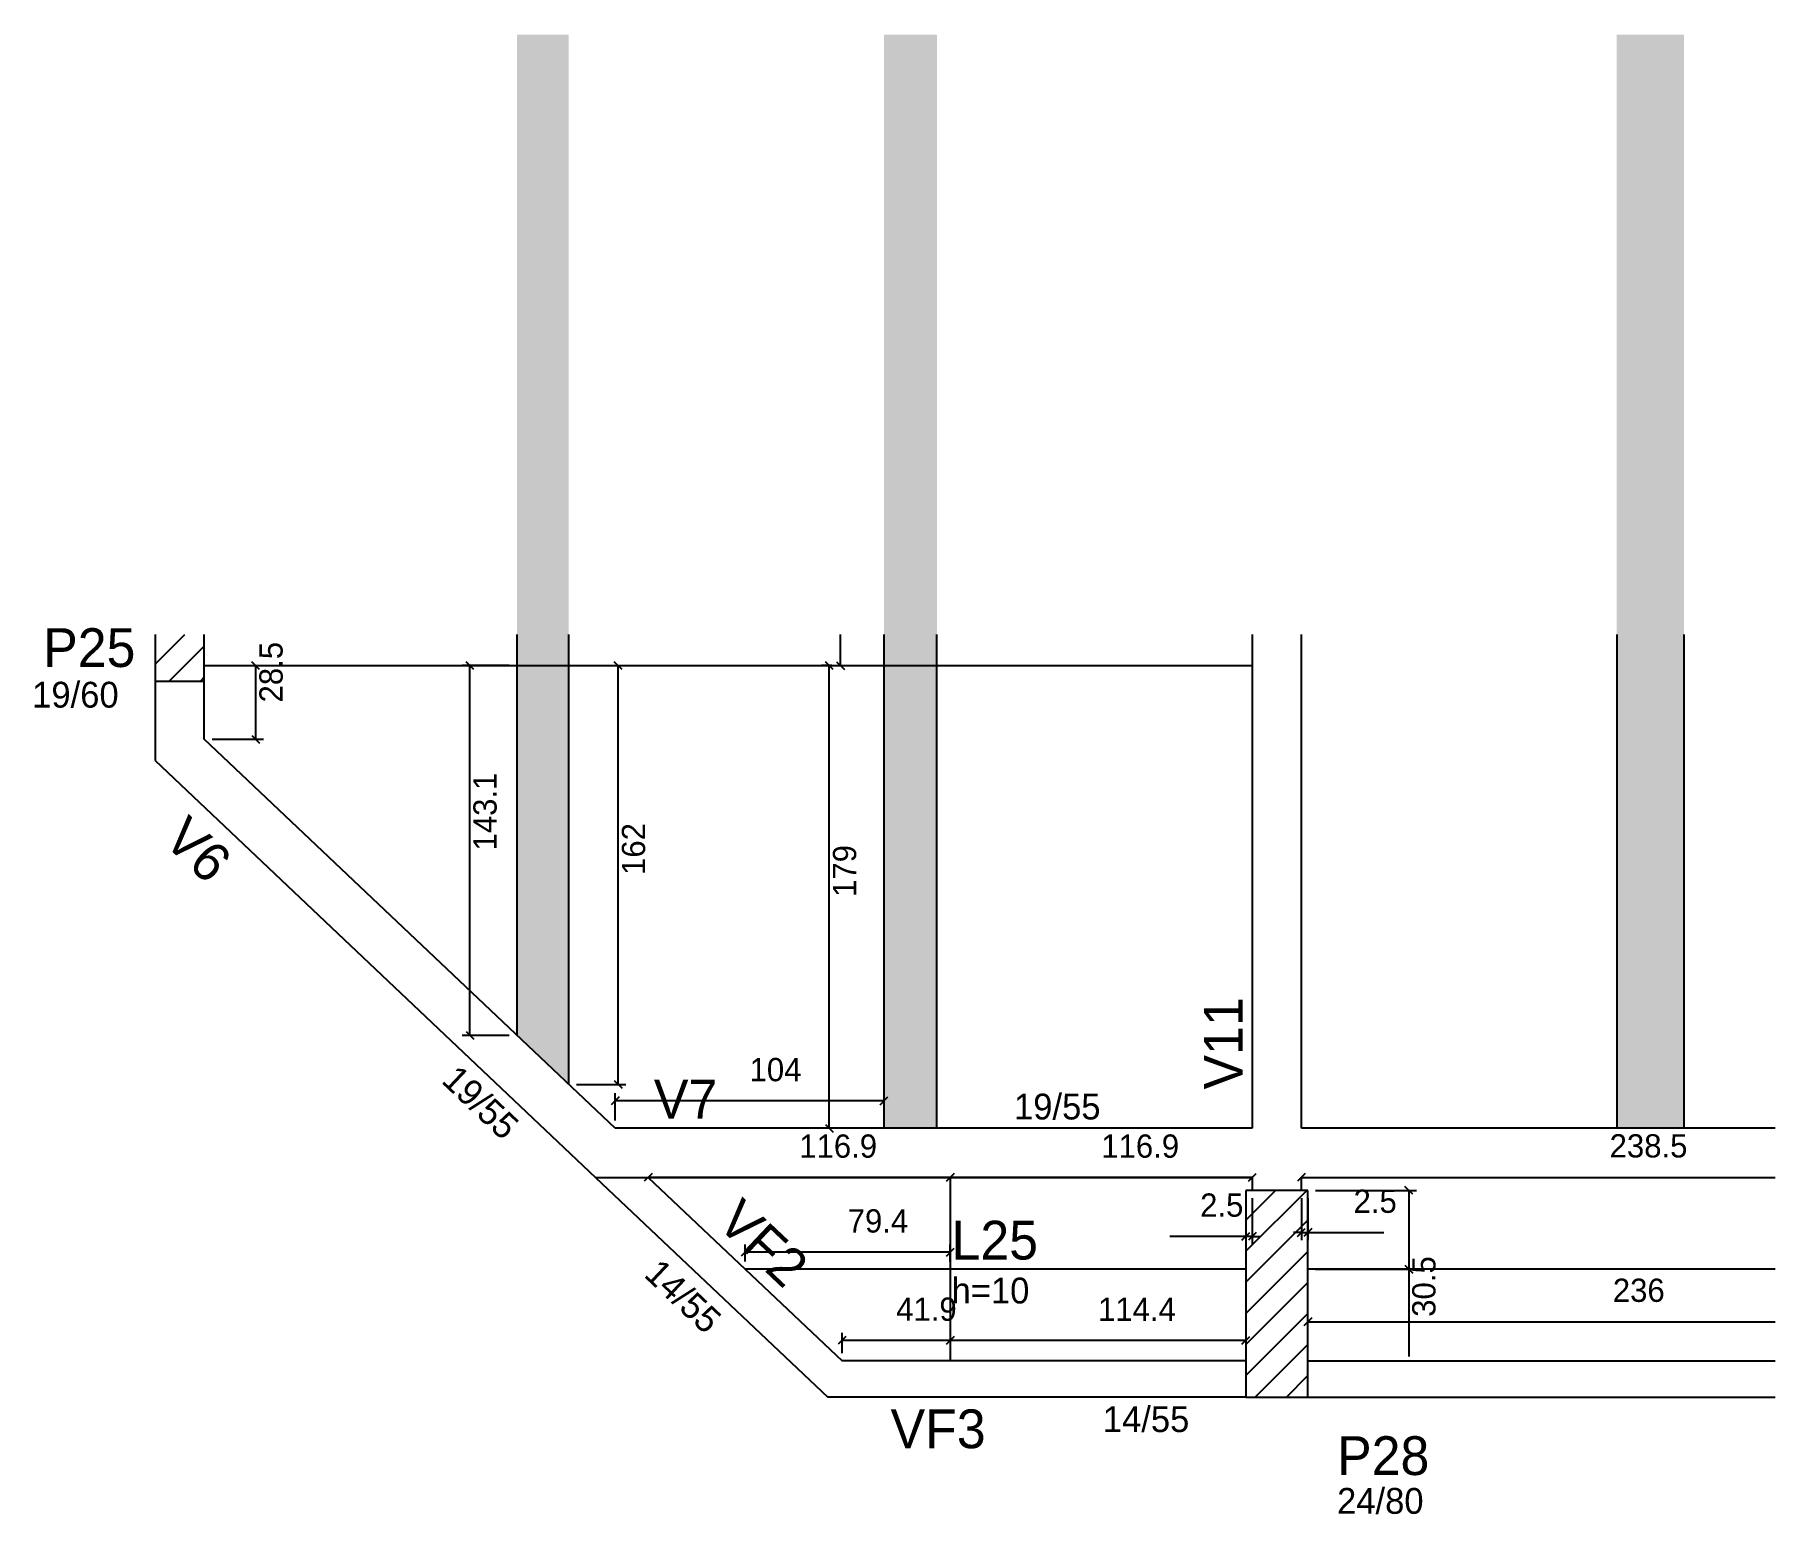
# Model space of a CAD drawing. Header units: metres. Extents: x 3581 to 4255, y 1537 to 2109.
import ezdxf

# ---------------------------------------------------------------- set-up
doc = ezdxf.new("R2010")
doc.units = ezdxf.units.M
for name, color, linetype in [('3', 7, 'Continuous'), ('4', 7, 'Continuous'), ('7', 7, 'Continuous'), ('Hachura', 7, 'Continuous'), ('Painéis', 7, 'Continuous')]:
    doc.layers.add(name, color=color, linetype=linetype)

msp = doc.modelspace()

# ---------------------------------------------------------------- hatches: boundary and pattern name
at = {"layer": 'Hachura'}
h = msp.add_hatch(color=7, dxfattribs=at)
h.dxf.hatch_style = 1
h.paths.add_polyline_path([(3768.04, 1721.91), (3788.04, 1702.98), (3788.04, 2108.98), (3768.04, 2108.98), (3768.04, 1721.91)])
h = msp.add_hatch(color=7, dxfattribs=at)
h.dxf.hatch_style = 1
h.paths.add_polyline_path([(3910.04, 1685.98), (3930.54, 1685.98), (3930.54, 2108.98), (3910.04, 2108.98), (3910.04, 1685.98)])
h = msp.add_hatch(color=7, dxfattribs=at)
h.dxf.hatch_style = 1
h.paths.add_polyline_path([(4193.55, 1685.98), (4219.55, 1685.98), (4219.55, 2108.98), (4193.55, 2108.98), (4193.55, 1685.98)])

# ---------------------------------------------------------------- linework, layer by layer
at = {"layer": '3', "color": 3, "lineweight": 25}
for p, q in [((3628.04, 1865.54), (3639.47, 1876.98)), ((3633.49, 1858.98), (3647.04, 1872.52)), ((3645.51, 1858.98), (3647.04, 1860.5)), ((3798.44, 1666.98), (3888.24, 1581.98)), ((3818.8, 1666.98), (3893.81, 1595.98)), ((4050.04, 1638.42), (4073.6, 1661.98)), ((4050.04, 1650.44), (4061.58, 1661.98)), ((4050.04, 1626.4), (4074.04, 1650.4)), ((4050.04, 1614.38), (4074.04, 1638.38)), ((4050.04, 1602.36), (4074.04, 1626.36)), ((4050.04, 1590.34), (4074.04, 1614.34)), ((4050.04, 1595.98), (3893.81, 1595.98)), ((4053.7, 1581.98), (4074.04, 1602.32)), ((4074.04, 1595.98), (4254.86, 1595.98)), ((4065.72, 1581.98), (4074.04, 1590.3)), ((4050.04, 1581.98), (3888.24, 1581.98)), ((4074.04, 1581.98), (4254.86, 1581.98))]:
    msp.add_line(p, q, dxfattribs=at)
for points in [[(4052.54, 1876.98), (4052.54, 1685.98)], [(4071.54, 1685.98), (4071.54, 1876.98)], [(3628.04, 1858.98), (3628.04, 1828.27)], [(3647.04, 1836.45), (3647.04, 1858.98)], [(3806, 1685.98), (3647.04, 1836.45)], [(3628.04, 1828.27), (3798.44, 1666.98)], [(4052.54, 1685.98), (3806, 1685.98)], [(4254.86, 1685.98), (4071.54, 1685.98)], [(3798.44, 1666.98), (4052.54, 1666.98)], [(4052.54, 1666.98), (4052.54, 1661.98)], [(4071.54, 1666.98), (4254.86, 1666.98)], [(4071.54, 1661.98), (4071.54, 1666.98)]]:
    msp.add_lwpolyline(points, dxfattribs=at)
at = {"layer": '7', "color": 7, "lineweight": 25}
for points in [[(3628.04, 1876.98), (3628.04, 1858.98)], [(3647.04, 1858.98), (3647.04, 1876.98)], [(3628.04, 1858.98), (3647.04, 1858.98)], [(4074.04, 1661.98), (4050.04, 1661.98)], [(4050.04, 1661.98), (4050.04, 1581.98)], [(4074.04, 1581.98), (4074.04, 1661.98)], [(4050.04, 1581.98), (4074.04, 1581.98)]]:
    msp.add_lwpolyline(points, dxfattribs=at)
at = {"layer": 'Painéis', "color": 200, "lineweight": 25}
for p, q in [((3768.04, 1721.91), (3768.04, 1876.98)), ((3788.04, 1702.98), (3788.04, 1876.98)), ((3910.04, 1685.98), (3910.04, 1876.98)), ((3930.54, 1685.98), (3930.54, 1876.98)), ((4193.55, 1876.98), (4193.55, 1685.98)), ((4219.55, 1876.98), (4219.55, 1685.98)), ((3647.04, 1864.98), (4052.54, 1864.98)), ((3935.67, 1666.98), (3935.67, 1595.98)), ((4050.04, 1631.48), (3856.31, 1631.48)), ((4254.86, 1631.48), (4074.04, 1631.48))]:
    msp.add_line(p, q, dxfattribs=at)
at = {"layer": 'Painéis', "color": 4, "lineweight": 25}
for p, q in [((3893.2, 1864.98), (3893.2, 1876.98)), ((3650.04, 1864.98), (3669.96, 1864.98)), ((3666.96, 1836.45), (3666.96, 1864.98)), ((3765.04, 1864.98), (3746.84, 1864.98)), ((3749.84, 1721.91), (3749.84, 1864.98)), ((3791.04, 1864.98), (3810.19, 1864.98)), ((3807.19, 1702.98), (3807.19, 1864.98)), ((3889.84, 1864.98), (3885.87, 1864.98)), ((3888.87, 1685.98), (3888.87, 1864.98)), ((3650.04, 1836.45), (3669.96, 1836.45)), ((3765.04, 1721.91), (3746.84, 1721.91)), ((3791.04, 1702.98), (3810.19, 1702.98)), ((3806, 1688.98), (3806, 1699.59)), ((3910.04, 1688.98), (3910.04, 1699.59)), ((3910.04, 1696.59), (3806, 1696.59)), ((3894.17, 1685.98), (3885.87, 1685.98)), ((3935.67, 1666.98), (3818.8, 1666.98)), ((4052.54, 1666.98), (3935.67, 1666.98)), ((4071.54, 1666.98), (4254.86, 1666.98)), ((4050.04, 1658.98), (4050.04, 1641.18)), ((4052.54, 1658.98), (4052.54, 1641.18)), ((4071.54, 1658.98), (4071.54, 1642.67)), ((4074.04, 1658.98), (4074.04, 1642.67)), ((4077.04, 1661.98), (4116.11, 1661.98)), ((4113.11, 1661.98), (4113.11, 1631.48)), ((4050.04, 1644.18), (4020.68, 1644.18)), ((4052.54, 1644.18), (4050.04, 1644.18)), ((4052.54, 1644.18), (4055.54, 1644.18)), ((4071.54, 1645.67), (4068.54, 1645.67)), ((4071.54, 1645.67), (4074.04, 1645.67)), ((4074.04, 1645.67), (4103.4, 1645.67)), ((3856.31, 1634.48), (3856.31, 1641.05)), ((3935.67, 1638.05), (3856.31, 1638.05)), ((3935.67, 1634.48), (3935.67, 1641.05)), ((4077.04, 1631.48), (4116.11, 1631.48)), ((4113.11, 1631.48), (4113.11, 1597.65)), ((4074.04, 1611.13), (4254.86, 1611.13)), ((3893.81, 1598.98), (3893.81, 1606.92)), ((3935.67, 1603.92), (3893.81, 1603.92)), ((4050.04, 1603.92), (3935.67, 1603.92))]:
    msp.add_line(p, q, dxfattribs=at)
at = {"layer": 'Painéis', "color": 0, "lineweight": 25}
for p, q in [((3668.46, 1863.48), (3665.46, 1866.48)), ((3751.34, 1863.48), (3748.34, 1866.48)), ((3808.69, 1863.48), (3805.69, 1866.48)), ((3890.37, 1863.48), (3887.37, 1866.48)), ((3891.7, 1866.48), (3894.7, 1863.48)), ((3665.46, 1837.95), (3668.46, 1834.95)), ((3748.34, 1723.41), (3751.34, 1720.41)), ((3805.69, 1704.48), (3808.69, 1701.48)), ((3807.5, 1698.09), (3804.5, 1695.09)), ((3908.54, 1695.09), (3911.54, 1698.09)), ((3887.37, 1687.48), (3890.37, 1684.48)), ((3820.3, 1668.48), (3817.3, 1665.48)), ((3937.17, 1668.48), (3934.17, 1665.48)), ((3934.17, 1665.48), (3937.17, 1668.48)), ((4051.04, 1665.48), (4054.04, 1668.48)), ((4073.04, 1668.48), (4070.04, 1665.48)), ((4114.61, 1660.48), (4111.61, 1663.48)), ((4048.54, 1642.68), (4051.54, 1645.68)), ((4054.04, 1645.68), (4051.04, 1642.68)), ((4070.04, 1644.17), (4073.04, 1647.17)), ((4075.54, 1647.17), (4072.54, 1644.17)), ((3857.81, 1639.55), (3854.81, 1636.55)), ((3934.17, 1636.55), (3937.17, 1639.55)), ((4111.61, 1632.98), (4114.61, 1629.98)), ((4075.54, 1612.63), (4072.54, 1609.63)), ((3895.31, 1605.42), (3892.31, 1602.42)), ((3937.17, 1605.42), (3934.17, 1602.42)), ((3934.17, 1602.42), (3937.17, 1605.42)), ((4048.54, 1602.42), (4051.54, 1605.42))]:
    msp.add_line(p, q, dxfattribs=at)

# ---------------------------------------------------------------- texts
at = {"layer": '3', "color": 3, "lineweight": 25}
for s, p in [('19/60', (3580.44, 1848.71)), ('19/55', (3960.35, 1689.39)), ('h=10', (3936.17, 1618.22)), ('14/55', (3994.71, 1568.47)), ('24/80', (4085.35, 1536.85))]:
    msp.add_text(s, height=10, dxfattribs=at).set_placement(p)
for s, p in [('19/55', (3738.38, 1703.91)), ('14/55', (3816.73, 1628.91))]:
    msp.add_text(s, height=10, rotation=316.572, dxfattribs=at).set_placement(p)
at = {"layer": '4', "color": 4, "lineweight": 25}
for s, p in [('P25', (3584.7, 1864.42)), ('V7', (3821, 1689.73)), ('L25', (3936.17, 1635.22)), ('VF3', (3912.58, 1562.23)), ('P28', (4085.35, 1551.85))]:
    msp.add_text(s, height=15, dxfattribs=at).set_placement(p)
for s, rotation, p in [('V6', 316.57243, (3630.57, 1796.81)), ('V11', 90, (4048.79, 1700.98)), ('VF2', 316.573, (3844.8, 1648.75))]:
    msp.add_text(s, height=15, rotation=rotation, dxfattribs=at).set_placement(p)
at = {"layer": 'Painéis', "color": 240, "lineweight": 25}
for s, p in [('28.5', (3677.35, 1850.71)), ('143.1', (3760.15, 1793.44)), ('162', (3817.6, 1783.98)), ('179', (3899.27, 1775.48)), ('30.5', (4123.41, 1613.06))]:
    msp.add_text(s, height=9, rotation=90, dxfattribs=at).set_placement(p)
for s, p in [('104', (3858.02, 1704.18)), ('116.9', (3877.24, 1674.6)), ('116.9', (3994.11, 1674.6)), ('238.5', (4190.79, 1674.69)), ('2.5', (4032.36, 1651.78)), ('2.5', (4091.72, 1653.27)), ('79.4', (3895.99, 1645.65)), ('236', (4192.04, 1618.83)), ('41.9', (3914.74, 1611.52)), ('114.4', (3992.86, 1611.49))]:
    msp.add_text(s, height=9, dxfattribs=at).set_placement(p)

doc.saveas('drawing.dxf')
